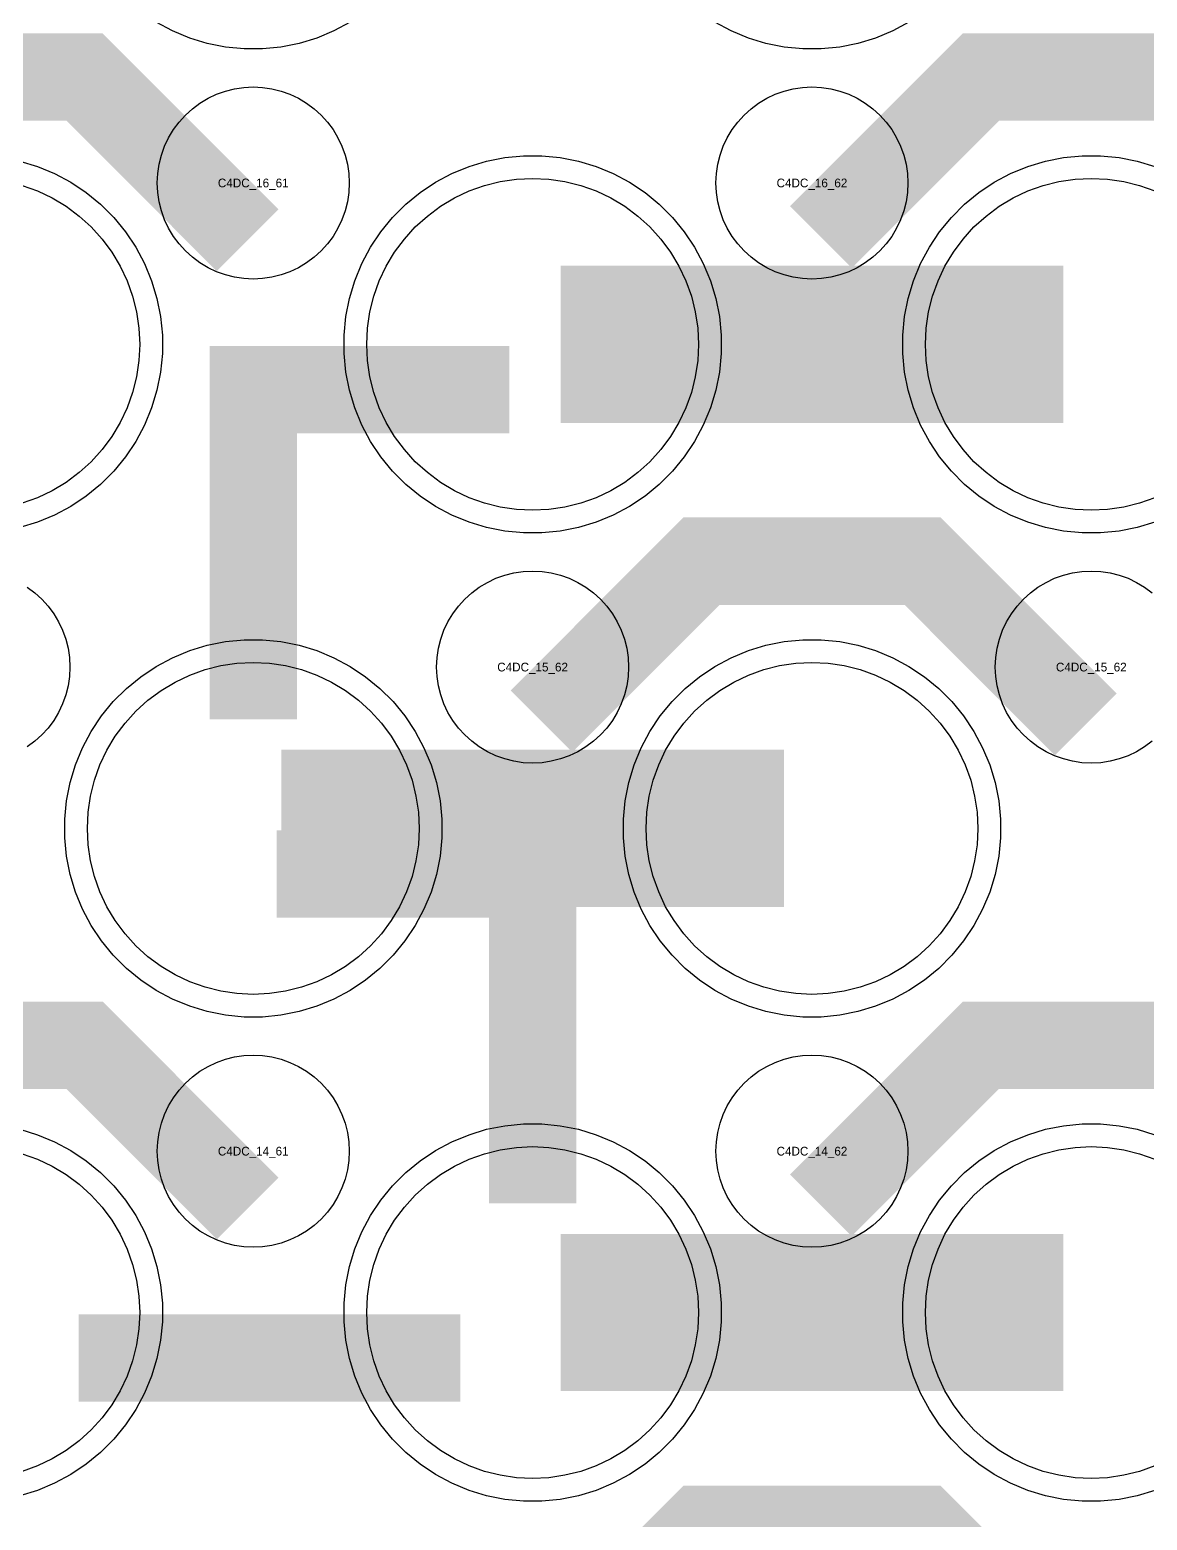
# Model space of a CAD drawing. Extents: x -11880 to 11880, y -14992 to 14992.
# Drawn here: x 7696 to 8016, y -12959.1 to -12532.5 of the extents above; entities that cross this region are included whole.
import ezdxf
from ezdxf.enums import TextEntityAlignment as Align

# ---------------------------------------------------------------- set-up
doc = ezdxf.new("R2010")
doc.units = 0
doc.header["$MEASUREMENT"] = 0
for name, color, linetype in [('GDS_775_DT_237', 138, 'CONTINUOUS'), ('RDL1_FS', 34, 'CONTINUOUS'), ('RDL_BS', 160, 'CONTINUOUS')]:
    doc.layers.add(name, color=color, linetype=linetype)

msp = doc.modelspace()

# ---------------------------------------------------------------- linework, layer by layer
at = {"layer": 'RDL1_FS'}
for points in [[(7840, -12670.049), (7835.343, -12669.82), (7830.732, -12669.136), (7826.209, -12668.004), (7821.819, -12666.432), (7817.605, -12664.44), (7813.605, -12662.042), (7809.86, -12659.264), (7806.406, -12656.134), (7803.276, -12652.68), (7800.498, -12648.935), (7798.1, -12644.935), (7796.108, -12640.721), (7794.536, -12636.331), (7793.404, -12631.808), (7792.72, -12627.197), (7792.491, -12622.54), (7792.72, -12617.883), (7793.404, -12613.272), (7794.536, -12608.749), (7796.108, -12604.359), (7798.1, -12600.145), (7800.498, -12596.145), (7803.276, -12592.4), (7806.406, -12588.946), (7809.86, -12585.816), (7813.605, -12583.038), (7817.605, -12580.64), (7821.819, -12578.648), (7826.209, -12577.076), (7830.732, -12575.944), (7835.343, -12575.26), (7840, -12575.031), (7844.657, -12575.26), (7849.268, -12575.944), (7853.791, -12577.076), (7858.181, -12578.648), (7862.395, -12580.64), (7866.395, -12583.038), (7870.14, -12585.816), (7873.594, -12588.946), (7876.724, -12592.4), (7879.502, -12596.145), (7881.9, -12600.145), (7883.892, -12604.359), (7885.464, -12608.749), (7886.596, -12613.272), (7887.28, -12617.883), (7887.509, -12622.54), (7887.28, -12627.197), (7886.596, -12631.808), (7885.464, -12636.331), (7883.892, -12640.721), (7881.9, -12644.935), (7879.502, -12648.935), (7876.724, -12652.68), (7873.594, -12656.134), (7870.14, -12659.264), (7866.395, -12662.042), (7862.395, -12664.44), (7858.181, -12666.432), (7853.791, -12668.004), (7849.268, -12669.136), (7844.657, -12669.82)], [(7760, -12808.614), (7755.343, -12808.385), (7750.732, -12807.701), (7746.209, -12806.569), (7741.819, -12804.997), (7737.605, -12803.005), (7733.605, -12800.607), (7729.86, -12797.829), (7726.406, -12794.699), (7723.276, -12791.245), (7720.498, -12787.5), (7718.1, -12783.5), (7716.108, -12779.286), (7714.536, -12774.896), (7713.404, -12770.373), (7712.72, -12765.762), (7712.491, -12761.105), (7712.72, -12756.448), (7713.404, -12751.837), (7714.536, -12747.314), (7716.108, -12742.924), (7718.1, -12738.71), (7720.498, -12734.71), (7723.276, -12730.965), (7726.406, -12727.511), (7729.86, -12724.381), (7733.605, -12721.603), (7737.605, -12719.205), (7741.819, -12717.213), (7746.209, -12715.641), (7750.732, -12714.509), (7755.343, -12713.825), (7760, -12713.596), (7764.657, -12713.825), (7769.268, -12714.509), (7773.791, -12715.641), (7778.181, -12717.213), (7782.395, -12719.205), (7786.395, -12721.603), (7790.14, -12724.381), (7793.594, -12727.511), (7796.724, -12730.965), (7799.502, -12734.71), (7801.9, -12738.71), (7803.892, -12742.924), (7805.464, -12747.314), (7806.596, -12751.837), (7807.28, -12756.448), (7807.509, -12761.105), (7807.28, -12765.762), (7806.596, -12770.373), (7805.464, -12774.896), (7803.892, -12779.286), (7801.9, -12783.5), (7799.502, -12787.5), (7796.724, -12791.245), (7793.594, -12794.699), (7790.14, -12797.829), (7786.395, -12800.607), (7782.395, -12803.005), (7778.181, -12804.997), (7773.791, -12806.569), (7769.268, -12807.701), (7764.657, -12808.385)], [(7920, -12808.614), (7915.343, -12808.385), (7910.732, -12807.701), (7906.209, -12806.569), (7901.819, -12804.997), (7897.605, -12803.005), (7893.605, -12800.607), (7889.86, -12797.829), (7886.406, -12794.699), (7883.276, -12791.245), (7880.498, -12787.5), (7878.1, -12783.5), (7876.108, -12779.286), (7874.536, -12774.896), (7873.404, -12770.373), (7872.72, -12765.762), (7872.491, -12761.105), (7872.72, -12756.448), (7873.404, -12751.837), (7874.536, -12747.314), (7876.108, -12742.924), (7878.1, -12738.71), (7880.498, -12734.71), (7883.276, -12730.965), (7886.406, -12727.511), (7889.86, -12724.381), (7893.605, -12721.603), (7897.605, -12719.205), (7901.819, -12717.213), (7906.209, -12715.641), (7910.732, -12714.509), (7915.343, -12713.825), (7920, -12713.596), (7924.657, -12713.825), (7929.268, -12714.509), (7933.791, -12715.641), (7938.181, -12717.213), (7942.395, -12719.205), (7946.395, -12721.603), (7950.14, -12724.381), (7953.594, -12727.511), (7956.724, -12730.965), (7959.502, -12734.71), (7961.9, -12738.71), (7963.892, -12742.924), (7965.464, -12747.314), (7966.596, -12751.837), (7967.28, -12756.448), (7967.509, -12761.105), (7967.28, -12765.762), (7966.596, -12770.373), (7965.464, -12774.896), (7963.892, -12779.286), (7961.9, -12783.5), (7959.502, -12787.5), (7956.724, -12791.245), (7953.594, -12794.699), (7950.14, -12797.829), (7946.395, -12800.607), (7942.395, -12803.005), (7938.181, -12804.997), (7933.791, -12806.569), (7929.268, -12807.701), (7924.657, -12808.385)], [(7840, -12947.174), (7835.343, -12946.945), (7830.732, -12946.261), (7826.209, -12945.129), (7821.819, -12943.557), (7817.605, -12941.565), (7813.605, -12939.167), (7809.86, -12936.389), (7806.406, -12933.259), (7803.276, -12929.805), (7800.498, -12926.06), (7798.1, -12922.06), (7796.108, -12917.846), (7794.536, -12913.456), (7793.404, -12908.933), (7792.72, -12904.322), (7792.491, -12899.665), (7792.72, -12895.008), (7793.404, -12890.397), (7794.536, -12885.874), (7796.108, -12881.484), (7798.1, -12877.27), (7800.498, -12873.27), (7803.276, -12869.525), (7806.406, -12866.071), (7809.86, -12862.941), (7813.605, -12860.163), (7817.605, -12857.765), (7821.819, -12855.773), (7826.209, -12854.201), (7830.732, -12853.069), (7835.343, -12852.385), (7840, -12852.156), (7844.657, -12852.385), (7849.268, -12853.069), (7853.791, -12854.201), (7858.181, -12855.773), (7862.395, -12857.765), (7866.395, -12860.163), (7870.14, -12862.941), (7873.594, -12866.071), (7876.724, -12869.525), (7879.502, -12873.27), (7881.9, -12877.27), (7883.892, -12881.484), (7885.464, -12885.874), (7886.596, -12890.397), (7887.28, -12895.008), (7887.509, -12899.665), (7887.28, -12904.322), (7886.596, -12908.933), (7885.464, -12913.456), (7883.892, -12917.846), (7881.9, -12922.06), (7879.502, -12926.06), (7876.724, -12929.805), (7873.594, -12933.259), (7870.14, -12936.389), (7866.395, -12939.167), (7862.395, -12941.565), (7858.181, -12943.557), (7853.791, -12945.129), (7849.268, -12946.261), (7844.657, -12946.945)]]:
    msp.add_lwpolyline(points, close=True, dxfattribs=at)
for points in [[(8018.181, -12666.432), (8013.791, -12668.004), (8009.268, -12669.136), (8004.657, -12669.82), (8000, -12670.049), (7995.343, -12669.82), (7990.732, -12669.136), (7986.209, -12668.004), (7981.819, -12666.432), (7977.605, -12664.44), (7973.605, -12662.042), (7969.86, -12659.264), (7966.406, -12656.134), (7963.276, -12652.68), (7960.498, -12648.935), (7958.1, -12644.935), (7956.108, -12640.721), (7954.536, -12636.331), (7953.404, -12631.808), (7952.72, -12627.197), (7952.491, -12622.54), (7952.72, -12617.883), (7953.404, -12613.272), (7954.536, -12608.749), (7956.108, -12604.359), (7958.1, -12600.145), (7960.498, -12596.145), (7963.276, -12592.4), (7966.406, -12588.946), (7969.86, -12585.816), (7973.605, -12583.038), (7977.605, -12580.64), (7981.819, -12578.648), (7986.209, -12577.076), (7990.732, -12575.944), (7995.343, -12575.26), (8000, -12575.031), (8004.657, -12575.26), (8009.268, -12575.944), (8013.791, -12577.076), (8018.181, -12578.648)], [(8018.181, -12943.557), (8013.791, -12945.129), (8009.268, -12946.261), (8004.657, -12946.945), (8000, -12947.174), (7995.343, -12946.945), (7990.732, -12946.261), (7986.209, -12945.129), (7981.819, -12943.557), (7977.605, -12941.565), (7973.605, -12939.167), (7969.86, -12936.389), (7966.406, -12933.259), (7963.276, -12929.805), (7960.498, -12926.06), (7958.1, -12922.06), (7956.108, -12917.846), (7954.536, -12913.456), (7953.404, -12908.933), (7952.72, -12904.322), (7952.491, -12899.665), (7952.72, -12895.008), (7953.404, -12890.397), (7954.536, -12885.874), (7956.108, -12881.484), (7958.1, -12877.27), (7960.498, -12873.27), (7963.276, -12869.525), (7966.406, -12866.071), (7969.86, -12862.941), (7973.605, -12860.163), (7977.605, -12857.765), (7981.819, -12855.773), (7986.209, -12854.201), (7990.732, -12853.069), (7995.343, -12852.385), (8000, -12852.156), (8004.657, -12852.385), (8009.268, -12853.069), (8013.791, -12854.201), (8018.181, -12855.773)], [(7693.791, -12854.201), (7698.181, -12855.773), (7702.395, -12857.765), (7706.395, -12860.163), (7710.14, -12862.941), (7713.594, -12866.071), (7716.724, -12869.525), (7719.502, -12873.27), (7721.9, -12877.27), (7723.892, -12881.484), (7725.464, -12885.874), (7726.596, -12890.397), (7727.28, -12895.008), (7727.509, -12899.665), (7727.28, -12904.322), (7726.596, -12908.933), (7725.464, -12913.456), (7723.892, -12917.846), (7721.9, -12922.06), (7719.502, -12926.06), (7716.724, -12929.805), (7713.594, -12933.259), (7710.14, -12936.389), (7706.395, -12939.167), (7702.395, -12941.565), (7698.181, -12943.557), (7693.791, -12945.129)]]:
    msp.add_lwpolyline(points, dxfattribs=at)
at = {"layer": 'RDL1_FS', "color": 241, "true_color": 0xf7abae}
msp.add_lwpolyline([(7693.791, -12577.076), (7698.181, -12578.648), (7702.395, -12580.64), (7706.395, -12583.038), (7710.14, -12585.816), (7713.594, -12588.946), (7716.724, -12592.4), (7719.502, -12596.145), (7721.9, -12600.145), (7723.892, -12604.359), (7725.464, -12608.749), (7726.596, -12613.272), (7727.28, -12617.883), (7727.509, -12622.54), (7727.28, -12627.197), (7726.596, -12631.808), (7725.464, -12636.331), (7723.892, -12640.721), (7721.9, -12644.935), (7719.502, -12648.935), (7716.724, -12652.68), (7713.594, -12656.134), (7710.14, -12659.264), (7706.395, -12662.042), (7702.395, -12664.44), (7698.181, -12666.432), (7693.791, -12668.004)], dxfattribs=at)
at = {"layer": 'RDL1_FS'}
for points in [[(7848.002, -12622.54, 45, 45, 0), (7920.002, -12622.54, 45, 45, 0)], [(7920.002, -12622.54, 45, 45, 0), (7992.002, -12622.54, 45, 45, 0)], [(7768.002, -12761.105, 45, 45, 0), (7840.002, -12761.105, 45, 45, 0)], [(7840.002, -12761.105, 45, 45, 0), (7912.002, -12761.105, 45, 45, 0)], [(7848.002, -12899.665, 45, 45, 0), (7920.002, -12899.665, 45, 45, 0)], [(7920.002, -12899.665, 45, 45, 0), (7992.002, -12899.665, 45, 45, 0)]]:
    msp.add_lwpolyline(points, format="xyseb", dxfattribs=at)
at = {"layer": 'RDL_BS', "color": 241, "true_color": 0xf7abae}
for points in [[(7787.777, -12530.358), (7783.115, -12532.85), (7778.205, -12534.881), (7773.165, -12536.412), (7767.938, -12537.458), (7762.644, -12537.975), (7757.356, -12537.975), (7752.062, -12537.458), (7746.835, -12536.412), (7741.795, -12534.881), (7736.885, -12532.85), (7732.223, -12530.358)], [(7947.777, -12530.358), (7943.115, -12532.85), (7938.205, -12534.881), (7933.165, -12536.412), (7927.938, -12537.458), (7922.644, -12537.975), (7917.356, -12537.975), (7912.062, -12537.458), (7906.835, -12536.412), (7901.795, -12534.881), (7896.885, -12532.85), (7892.223, -12530.358)], [(7693.165, -12570.103), (7698.205, -12571.634), (7703.115, -12573.665), (7707.777, -12576.157), (7712.191, -12579.104), (7716.292, -12582.466), (7720.074, -12586.248), (7723.436, -12590.349), (7726.383, -12594.763), (7728.875, -12599.425), (7730.906, -12604.335), (7732.437, -12609.375), (7733.483, -12614.602), (7734, -12619.896), (7734, -12625.184), (7733.483, -12630.478), (7732.437, -12635.705), (7730.906, -12640.745), (7728.875, -12645.655), (7726.383, -12650.317), (7723.436, -12654.731), (7720.074, -12658.832), (7716.292, -12662.614), (7712.191, -12665.976), (7707.777, -12668.923), (7703.115, -12671.415), (7698.205, -12673.446), (7693.165, -12674.977)]]:
    msp.add_lwpolyline(points, dxfattribs=at)
at = {"layer": 'RDL_BS'}
for points in [[(7758.401, -12592.753, 25, 25, 0), (7711.687, -12546.039, 25, 25, 0), (7681.929, -12546.039, 25, 25, 0)], [(7922.562, -12591.854, 25, 25, 0), (7968.377, -12546.039, 25, 25, 0), (8001.93, -12546.039, 25, 25, 0)], [(8078.401, -12592.753, 25, 25, 0), (8031.687, -12546.039, 25, 25, 0), (8001.929, -12546.039, 25, 25, 0)], [(7760, -12729.83, 25, 25, 0), (7760, -12623.053, 25, 25, 0)], [(7747.5, -12635.553, 25, 25, 0), (7833.333, -12635.553, 25, 25, 0)], [(7787.056, -12635.553, 25, 25, 0), (7828.26, -12635.553, 25, 25, 0)], [(7760, -12653.522, 25, 25, 0), (7760, -12699.142, 25, 25, 0)], [(7842.562, -12730.419, 25, 25, 0), (7888.377, -12684.604, 25, 25, 0), (7921.93, -12684.604, 25, 25, 0)], [(7998.401, -12731.318, 25, 25, 0), (7951.687, -12684.604, 25, 25, 0), (7921.929, -12684.604, 25, 25, 0)], [(7840, -12868.395, 25, 25, 0), (7840, -12761.618, 25, 25, 0)], [(7852.5, -12774.118, 25, 25, 0), (7766.667, -12774.118, 25, 25, 0)], [(7812.944, -12774.118, 25, 25, 0), (7771.74, -12774.118, 25, 25, 0)], [(7840, -12792.087, 25, 25, 0), (7840, -12837.707, 25, 25, 0)], [(7758.401, -12869.878, 25, 25, 0), (7711.687, -12823.164, 25, 25, 0), (7681.929, -12823.164, 25, 25, 0)], [(7922.562, -12868.979, 25, 25, 0), (7968.377, -12823.164, 25, 25, 0), (8001.93, -12823.164, 25, 25, 0)], [(8078.401, -12869.878, 25, 25, 0), (8031.687, -12823.164, 25, 25, 0), (8001.929, -12823.164, 25, 25, 0)], [(7710.016, -12912.678, 25, 25, 0), (7819.281, -12912.678, 25, 25, 0)], [(7842.562, -13007.544, 25, 25, 0), (7888.377, -12961.729, 25, 25, 0), (7921.93, -12961.729, 25, 25, 0)], [(7998.401, -13008.443, 25, 25, 0), (7951.687, -12961.729, 25, 25, 0), (7921.929, -12961.729, 25, 25, 0)]]:
    msp.add_lwpolyline(points, format="xyseb", dxfattribs=at)
for points in [[(7760, -12603.846), (7757.307, -12603.714), (7754.635, -12603.318), (7752.016, -12602.661), (7749.481, -12601.754), (7747.044, -12600.602), (7744.72, -12599.209), (7742.557, -12597.606), (7740.558, -12595.794), (7738.746, -12593.795), (7737.143, -12591.632), (7735.75, -12589.308), (7734.598, -12586.871), (7733.691, -12584.336), (7733.034, -12581.717), (7732.638, -12579.045), (7732.506, -12576.352), (7732.638, -12573.659), (7733.034, -12570.987), (7733.691, -12568.368), (7734.598, -12565.833), (7735.75, -12563.396), (7737.143, -12561.072), (7738.746, -12558.909), (7740.558, -12556.91), (7742.557, -12555.098), (7744.72, -12553.495), (7747.044, -12552.102), (7749.481, -12550.95), (7752.016, -12550.043), (7754.635, -12549.386), (7757.307, -12548.99), (7760, -12548.858), (7762.693, -12548.99), (7765.365, -12549.386), (7767.984, -12550.043), (7770.519, -12550.95), (7772.956, -12552.102), (7775.28, -12553.495), (7777.443, -12555.098), (7779.442, -12556.91), (7781.254, -12558.909), (7782.857, -12561.072), (7784.25, -12563.396), (7785.402, -12565.833), (7786.309, -12568.368), (7786.966, -12570.987), (7787.362, -12573.659), (7787.494, -12576.352), (7787.362, -12579.045), (7786.966, -12581.717), (7786.309, -12584.336), (7785.402, -12586.871), (7784.25, -12589.308), (7782.857, -12591.632), (7781.254, -12593.795), (7779.442, -12595.794), (7777.443, -12597.606), (7775.28, -12599.209), (7772.956, -12600.602), (7770.519, -12601.754), (7767.984, -12602.661), (7765.365, -12603.318), (7762.693, -12603.714)], [(7920, -12603.846), (7917.307, -12603.714), (7914.635, -12603.318), (7912.016, -12602.661), (7909.481, -12601.754), (7907.044, -12600.602), (7904.72, -12599.209), (7902.557, -12597.606), (7900.558, -12595.794), (7898.746, -12593.795), (7897.143, -12591.632), (7895.75, -12589.308), (7894.598, -12586.871), (7893.691, -12584.336), (7893.034, -12581.717), (7892.638, -12579.045), (7892.506, -12576.352), (7892.638, -12573.659), (7893.034, -12570.987), (7893.691, -12568.368), (7894.598, -12565.833), (7895.75, -12563.396), (7897.143, -12561.072), (7898.746, -12558.909), (7900.558, -12556.91), (7902.557, -12555.098), (7904.72, -12553.495), (7907.044, -12552.102), (7909.481, -12550.95), (7912.016, -12550.043), (7914.635, -12549.386), (7917.307, -12548.99), (7920, -12548.858), (7922.693, -12548.99), (7925.365, -12549.386), (7927.984, -12550.043), (7930.519, -12550.95), (7932.956, -12552.102), (7935.28, -12553.495), (7937.443, -12555.098), (7939.442, -12556.91), (7941.254, -12558.909), (7942.857, -12561.072), (7944.25, -12563.396), (7945.402, -12565.833), (7946.309, -12568.368), (7946.966, -12570.987), (7947.362, -12573.659), (7947.494, -12576.352), (7947.362, -12579.045), (7946.966, -12581.717), (7946.309, -12584.336), (7945.402, -12586.871), (7944.25, -12589.308), (7942.857, -12591.632), (7941.254, -12593.795), (7939.442, -12595.794), (7937.443, -12597.606), (7935.28, -12599.209), (7932.956, -12600.602), (7930.519, -12601.754), (7927.984, -12602.661), (7925.365, -12603.318), (7922.693, -12603.714)], [(7837.356, -12676.54), (7832.062, -12676.023), (7826.835, -12674.977), (7821.795, -12673.446), (7816.885, -12671.415), (7812.223, -12668.923), (7807.809, -12665.976), (7803.708, -12662.614), (7799.926, -12658.832), (7796.564, -12654.731), (7793.617, -12650.317), (7791.125, -12645.655), (7789.094, -12640.745), (7787.563, -12635.705), (7786.517, -12630.478), (7786, -12625.184), (7786, -12619.896), (7786.517, -12614.602), (7787.563, -12609.375), (7789.094, -12604.335), (7791.125, -12599.425), (7793.617, -12594.763), (7796.564, -12590.349), (7799.926, -12586.248), (7803.708, -12582.466), (7807.809, -12579.104), (7812.223, -12576.157), (7816.885, -12573.665), (7821.795, -12571.634), (7826.835, -12570.103), (7832.062, -12569.057), (7837.356, -12568.54), (7842.644, -12568.54), (7847.938, -12569.057), (7853.165, -12570.103), (7858.205, -12571.634), (7863.115, -12573.665), (7867.777, -12576.157), (7872.191, -12579.104), (7876.292, -12582.466), (7880.074, -12586.248), (7883.436, -12590.349), (7886.383, -12594.763), (7888.875, -12599.425), (7890.906, -12604.335), (7892.437, -12609.375), (7893.483, -12614.602), (7894, -12619.896), (7894, -12625.184), (7893.483, -12630.478), (7892.437, -12635.705), (7890.906, -12640.745), (7888.875, -12645.655), (7886.383, -12650.317), (7883.436, -12654.731), (7880.074, -12658.832), (7876.292, -12662.614), (7872.191, -12665.976), (7867.777, -12668.923), (7863.115, -12671.415), (7858.205, -12673.446), (7853.165, -12674.977), (7847.938, -12676.023), (7842.644, -12676.54)], [(7840, -12742.411), (7837.307, -12742.279), (7834.635, -12741.883), (7832.016, -12741.226), (7829.481, -12740.319), (7827.044, -12739.167), (7824.72, -12737.774), (7822.557, -12736.171), (7820.558, -12734.359), (7818.746, -12732.36), (7817.143, -12730.197), (7815.75, -12727.873), (7814.598, -12725.436), (7813.691, -12722.901), (7813.034, -12720.282), (7812.638, -12717.61), (7812.506, -12714.917), (7812.638, -12712.224), (7813.034, -12709.552), (7813.691, -12706.933), (7814.598, -12704.398), (7815.75, -12701.961), (7817.143, -12699.637), (7818.746, -12697.474), (7820.558, -12695.475), (7822.557, -12693.663), (7824.72, -12692.06), (7827.044, -12690.667), (7829.481, -12689.515), (7832.016, -12688.608), (7834.635, -12687.951), (7837.307, -12687.555), (7840, -12687.423), (7842.693, -12687.555), (7845.365, -12687.951), (7847.984, -12688.608), (7850.519, -12689.515), (7852.956, -12690.667), (7855.28, -12692.06), (7857.443, -12693.663), (7859.442, -12695.475), (7861.254, -12697.474), (7862.857, -12699.637), (7864.25, -12701.961), (7865.402, -12704.398), (7866.309, -12706.933), (7866.966, -12709.552), (7867.362, -12712.224), (7867.494, -12714.917), (7867.362, -12717.61), (7866.966, -12720.282), (7866.309, -12722.901), (7865.402, -12725.436), (7864.25, -12727.873), (7862.857, -12730.197), (7861.254, -12732.36), (7859.442, -12734.359), (7857.443, -12736.171), (7855.28, -12737.774), (7852.956, -12739.167), (7850.519, -12740.319), (7847.984, -12741.226), (7845.365, -12741.883), (7842.693, -12742.279)], [(7757.356, -12815.105), (7752.062, -12814.588), (7746.835, -12813.542), (7741.795, -12812.011), (7736.885, -12809.98), (7732.223, -12807.488), (7727.809, -12804.541), (7723.708, -12801.179), (7719.926, -12797.397), (7716.564, -12793.296), (7713.617, -12788.882), (7711.125, -12784.22), (7709.094, -12779.31), (7707.563, -12774.27), (7706.517, -12769.043), (7706, -12763.749), (7706, -12758.461), (7706.517, -12753.167), (7707.563, -12747.94), (7709.094, -12742.9), (7711.125, -12737.99), (7713.617, -12733.328), (7716.564, -12728.914), (7719.926, -12724.813), (7723.708, -12721.031), (7727.809, -12717.669), (7732.223, -12714.722), (7736.885, -12712.23), (7741.795, -12710.199), (7746.835, -12708.668), (7752.062, -12707.622), (7757.356, -12707.105), (7762.644, -12707.105), (7767.938, -12707.622), (7773.165, -12708.668), (7778.205, -12710.199), (7783.115, -12712.23), (7787.777, -12714.722), (7792.191, -12717.669), (7796.292, -12721.031), (7800.074, -12724.813), (7803.436, -12728.914), (7806.383, -12733.328), (7808.875, -12737.99), (7810.906, -12742.9), (7812.437, -12747.94), (7813.483, -12753.167), (7814, -12758.461), (7814, -12763.749), (7813.483, -12769.043), (7812.437, -12774.27), (7810.906, -12779.31), (7808.875, -12784.22), (7806.383, -12788.882), (7803.436, -12793.296), (7800.074, -12797.397), (7796.292, -12801.179), (7792.191, -12804.541), (7787.777, -12807.488), (7783.115, -12809.98), (7778.205, -12812.011), (7773.165, -12813.542), (7767.938, -12814.588), (7762.644, -12815.105)], [(7917.356, -12815.105), (7912.062, -12814.588), (7906.835, -12813.542), (7901.795, -12812.011), (7896.885, -12809.98), (7892.223, -12807.488), (7887.809, -12804.541), (7883.708, -12801.179), (7879.926, -12797.397), (7876.564, -12793.296), (7873.617, -12788.882), (7871.125, -12784.22), (7869.094, -12779.31), (7867.563, -12774.27), (7866.517, -12769.043), (7866, -12763.749), (7866, -12758.461), (7866.517, -12753.167), (7867.563, -12747.94), (7869.094, -12742.9), (7871.125, -12737.99), (7873.617, -12733.328), (7876.564, -12728.914), (7879.926, -12724.813), (7883.708, -12721.031), (7887.809, -12717.669), (7892.223, -12714.722), (7896.885, -12712.23), (7901.795, -12710.199), (7906.835, -12708.668), (7912.062, -12707.622), (7917.356, -12707.105), (7922.644, -12707.105), (7927.938, -12707.622), (7933.165, -12708.668), (7938.205, -12710.199), (7943.115, -12712.23), (7947.777, -12714.722), (7952.191, -12717.669), (7956.292, -12721.031), (7960.074, -12724.813), (7963.436, -12728.914), (7966.383, -12733.328), (7968.875, -12737.99), (7970.906, -12742.9), (7972.437, -12747.94), (7973.483, -12753.167), (7974, -12758.461), (7974, -12763.749), (7973.483, -12769.043), (7972.437, -12774.27), (7970.906, -12779.31), (7968.875, -12784.22), (7966.383, -12788.882), (7963.436, -12793.296), (7960.074, -12797.397), (7956.292, -12801.179), (7952.191, -12804.541), (7947.777, -12807.488), (7943.115, -12809.98), (7938.205, -12812.011), (7933.165, -12813.542), (7927.938, -12814.588), (7922.644, -12815.105)], [(7760, -12880.971), (7757.307, -12880.839), (7754.635, -12880.443), (7752.016, -12879.786), (7749.481, -12878.879), (7747.044, -12877.727), (7744.72, -12876.334), (7742.557, -12874.731), (7740.558, -12872.919), (7738.746, -12870.92), (7737.143, -12868.757), (7735.75, -12866.433), (7734.598, -12863.996), (7733.691, -12861.461), (7733.034, -12858.842), (7732.638, -12856.17), (7732.506, -12853.477), (7732.638, -12850.784), (7733.034, -12848.112), (7733.691, -12845.493), (7734.598, -12842.958), (7735.75, -12840.521), (7737.143, -12838.197), (7738.746, -12836.034), (7740.558, -12834.035), (7742.557, -12832.223), (7744.72, -12830.62), (7747.044, -12829.227), (7749.481, -12828.075), (7752.016, -12827.168), (7754.635, -12826.511), (7757.307, -12826.115), (7760, -12825.983), (7762.693, -12826.115), (7765.365, -12826.511), (7767.984, -12827.168), (7770.519, -12828.075), (7772.956, -12829.227), (7775.28, -12830.62), (7777.443, -12832.223), (7779.442, -12834.035), (7781.254, -12836.034), (7782.857, -12838.197), (7784.25, -12840.521), (7785.402, -12842.958), (7786.309, -12845.493), (7786.966, -12848.112), (7787.362, -12850.784), (7787.494, -12853.477), (7787.362, -12856.17), (7786.966, -12858.842), (7786.309, -12861.461), (7785.402, -12863.996), (7784.25, -12866.433), (7782.857, -12868.757), (7781.254, -12870.92), (7779.442, -12872.919), (7777.443, -12874.731), (7775.28, -12876.334), (7772.956, -12877.727), (7770.519, -12878.879), (7767.984, -12879.786), (7765.365, -12880.443), (7762.693, -12880.839)], [(7920, -12880.971), (7917.307, -12880.839), (7914.635, -12880.443), (7912.016, -12879.786), (7909.481, -12878.879), (7907.044, -12877.727), (7904.72, -12876.334), (7902.557, -12874.731), (7900.558, -12872.919), (7898.746, -12870.92), (7897.143, -12868.757), (7895.75, -12866.433), (7894.598, -12863.996), (7893.691, -12861.461), (7893.034, -12858.842), (7892.638, -12856.17), (7892.506, -12853.477), (7892.638, -12850.784), (7893.034, -12848.112), (7893.691, -12845.493), (7894.598, -12842.958), (7895.75, -12840.521), (7897.143, -12838.197), (7898.746, -12836.034), (7900.558, -12834.035), (7902.557, -12832.223), (7904.72, -12830.62), (7907.044, -12829.227), (7909.481, -12828.075), (7912.016, -12827.168), (7914.635, -12826.511), (7917.307, -12826.115), (7920, -12825.983), (7922.693, -12826.115), (7925.365, -12826.511), (7927.984, -12827.168), (7930.519, -12828.075), (7932.956, -12829.227), (7935.28, -12830.62), (7937.443, -12832.223), (7939.442, -12834.035), (7941.254, -12836.034), (7942.857, -12838.197), (7944.25, -12840.521), (7945.402, -12842.958), (7946.309, -12845.493), (7946.966, -12848.112), (7947.362, -12850.784), (7947.494, -12853.477), (7947.362, -12856.17), (7946.966, -12858.842), (7946.309, -12861.461), (7945.402, -12863.996), (7944.25, -12866.433), (7942.857, -12868.757), (7941.254, -12870.92), (7939.442, -12872.919), (7937.443, -12874.731), (7935.28, -12876.334), (7932.956, -12877.727), (7930.519, -12878.879), (7927.984, -12879.786), (7925.365, -12880.443), (7922.693, -12880.839)], [(7837.356, -12953.665), (7832.062, -12953.148), (7826.835, -12952.102), (7821.795, -12950.571), (7816.885, -12948.54), (7812.223, -12946.048), (7807.809, -12943.101), (7803.708, -12939.739), (7799.926, -12935.957), (7796.564, -12931.856), (7793.617, -12927.442), (7791.125, -12922.78), (7789.094, -12917.87), (7787.563, -12912.83), (7786.517, -12907.603), (7786, -12902.309), (7786, -12897.021), (7786.517, -12891.727), (7787.563, -12886.5), (7789.094, -12881.46), (7791.125, -12876.55), (7793.617, -12871.888), (7796.564, -12867.474), (7799.926, -12863.373), (7803.708, -12859.591), (7807.809, -12856.229), (7812.223, -12853.282), (7816.885, -12850.79), (7821.795, -12848.759), (7826.835, -12847.228), (7832.062, -12846.182), (7837.356, -12845.665), (7842.644, -12845.665), (7847.938, -12846.182), (7853.165, -12847.228), (7858.205, -12848.759), (7863.115, -12850.79), (7867.777, -12853.282), (7872.191, -12856.229), (7876.292, -12859.591), (7880.074, -12863.373), (7883.436, -12867.474), (7886.383, -12871.888), (7888.875, -12876.55), (7890.906, -12881.46), (7892.437, -12886.5), (7893.483, -12891.727), (7894, -12897.021), (7894, -12902.309), (7893.483, -12907.603), (7892.437, -12912.83), (7890.906, -12917.87), (7888.875, -12922.78), (7886.383, -12927.442), (7883.436, -12931.856), (7880.074, -12935.957), (7876.292, -12939.739), (7872.191, -12943.101), (7867.777, -12946.048), (7863.115, -12948.54), (7858.205, -12950.571), (7853.165, -12952.102), (7847.938, -12953.148), (7842.644, -12953.665)]]:
    msp.add_lwpolyline(points, close=True, dxfattribs=at)
for points in [[(8018.205, -12673.446), (8013.165, -12674.977), (8007.938, -12676.023), (8002.644, -12676.54), (7997.356, -12676.54), (7992.062, -12676.023), (7986.835, -12674.977), (7981.795, -12673.446), (7976.885, -12671.415), (7972.223, -12668.923), (7967.809, -12665.976), (7963.708, -12662.614), (7959.926, -12658.832), (7956.564, -12654.731), (7953.617, -12650.317), (7951.125, -12645.655), (7949.094, -12640.745), (7947.563, -12635.705), (7946.517, -12630.478), (7946, -12625.184), (7946, -12619.896), (7946.517, -12614.602), (7947.563, -12609.375), (7949.094, -12604.335), (7951.125, -12599.425), (7953.617, -12594.763), (7956.564, -12590.349), (7959.926, -12586.248), (7963.708, -12582.466), (7967.809, -12579.104), (7972.223, -12576.157), (7976.885, -12573.665), (7981.795, -12571.634), (7986.835, -12570.103), (7992.062, -12569.057), (7997.356, -12568.54), (8002.644, -12568.54), (8007.938, -12569.057), (8013.165, -12570.103), (8018.205, -12571.634)], [(8017.443, -12736.171), (8015.28, -12737.774), (8012.956, -12739.167), (8010.519, -12740.319), (8007.984, -12741.226), (8005.365, -12741.883), (8002.693, -12742.279), (8000, -12742.411), (7997.307, -12742.279), (7994.635, -12741.883), (7992.016, -12741.226), (7989.481, -12740.319), (7987.044, -12739.167), (7984.72, -12737.774), (7982.557, -12736.171), (7980.558, -12734.359), (7978.746, -12732.36), (7977.143, -12730.197), (7975.75, -12727.873), (7974.598, -12725.436), (7973.691, -12722.901), (7973.034, -12720.282), (7972.638, -12717.61), (7972.506, -12714.917), (7972.638, -12712.224), (7973.034, -12709.552), (7973.691, -12706.933), (7974.598, -12704.398), (7975.75, -12701.961), (7977.143, -12699.637), (7978.746, -12697.474), (7980.558, -12695.475), (7982.557, -12693.663), (7984.72, -12692.06), (7987.044, -12690.667), (7989.481, -12689.515), (7992.016, -12688.608), (7994.635, -12687.951), (7997.307, -12687.555), (8000, -12687.423), (8002.693, -12687.555), (8005.365, -12687.951), (8007.984, -12688.608), (8010.519, -12689.515), (8012.956, -12690.667), (8015.28, -12692.06), (8017.443, -12693.663)], [(7695.28, -12692.06), (7697.443, -12693.663), (7699.442, -12695.475), (7701.254, -12697.474), (7702.857, -12699.637), (7704.25, -12701.961), (7705.402, -12704.398), (7706.309, -12706.933), (7706.966, -12709.552), (7707.362, -12712.224), (7707.494, -12714.917), (7707.362, -12717.61), (7706.966, -12720.282), (7706.309, -12722.901), (7705.402, -12725.436), (7704.25, -12727.873), (7702.857, -12730.197), (7701.254, -12732.36), (7699.442, -12734.359), (7697.443, -12736.171), (7695.28, -12737.774)], [(7693.165, -12847.228), (7698.205, -12848.759), (7703.115, -12850.79), (7707.777, -12853.282), (7712.191, -12856.229), (7716.292, -12859.591), (7720.074, -12863.373), (7723.436, -12867.474), (7726.383, -12871.888), (7728.875, -12876.55), (7730.906, -12881.46), (7732.437, -12886.5), (7733.483, -12891.727), (7734, -12897.021), (7734, -12902.309), (7733.483, -12907.603), (7732.437, -12912.83), (7730.906, -12917.87), (7728.875, -12922.78), (7726.383, -12927.442), (7723.436, -12931.856), (7720.074, -12935.957), (7716.292, -12939.739), (7712.191, -12943.101), (7707.777, -12946.048), (7703.115, -12948.54), (7698.205, -12950.571), (7693.165, -12952.102)], [(8018.205, -12950.571), (8013.165, -12952.102), (8007.938, -12953.148), (8002.644, -12953.665), (7997.356, -12953.665), (7992.062, -12953.148), (7986.835, -12952.102), (7981.795, -12950.571), (7976.885, -12948.54), (7972.223, -12946.048), (7967.809, -12943.101), (7963.708, -12939.739), (7959.926, -12935.957), (7956.564, -12931.856), (7953.617, -12927.442), (7951.125, -12922.78), (7949.094, -12917.87), (7947.563, -12912.83), (7946.517, -12907.603), (7946, -12902.309), (7946, -12897.021), (7946.517, -12891.727), (7947.563, -12886.5), (7949.094, -12881.46), (7951.125, -12876.55), (7953.617, -12871.888), (7956.564, -12867.474), (7959.926, -12863.373), (7963.708, -12859.591), (7967.809, -12856.229), (7972.223, -12853.282), (7976.885, -12850.79), (7981.795, -12848.759), (7986.835, -12847.228), (7992.062, -12846.182), (7997.356, -12845.665), (8002.644, -12845.665), (8007.938, -12846.182), (8013.165, -12847.228), (8018.205, -12848.759)]]:
    msp.add_lwpolyline(points, dxfattribs=at)

# ---------------------------------------------------------------- texts
at = {"layer": 'GDS_775_DT_237'}
for s, p in [('C4DC_16_61', (7760, -12576.352)), ('C4DC_16_61', (7760, -12576.352)), ('C4DC_16_62', (7920, -12576.352)), ('C4DC_16_62', (7920, -12576.352)), ('C4DC_15_62', (7840, -12714.917)), ('C4DC_15_62', (7840, -12714.917)), ('C4DC_15_62', (8000, -12714.917)), ('C4DC_15_62', (8000, -12714.917)), ('C4DC_14_61', (7760, -12853.477)), ('C4DC_14_61', (7760, -12853.477)), ('C4DC_14_62', (7920, -12853.477)), ('C4DC_14_62', (7920, -12853.477))]:
    msp.add_text(s, height=2.5, dxfattribs=at).set_placement(p, align=Align.MIDDLE_CENTER)

doc.saveas('drawing.dxf')
